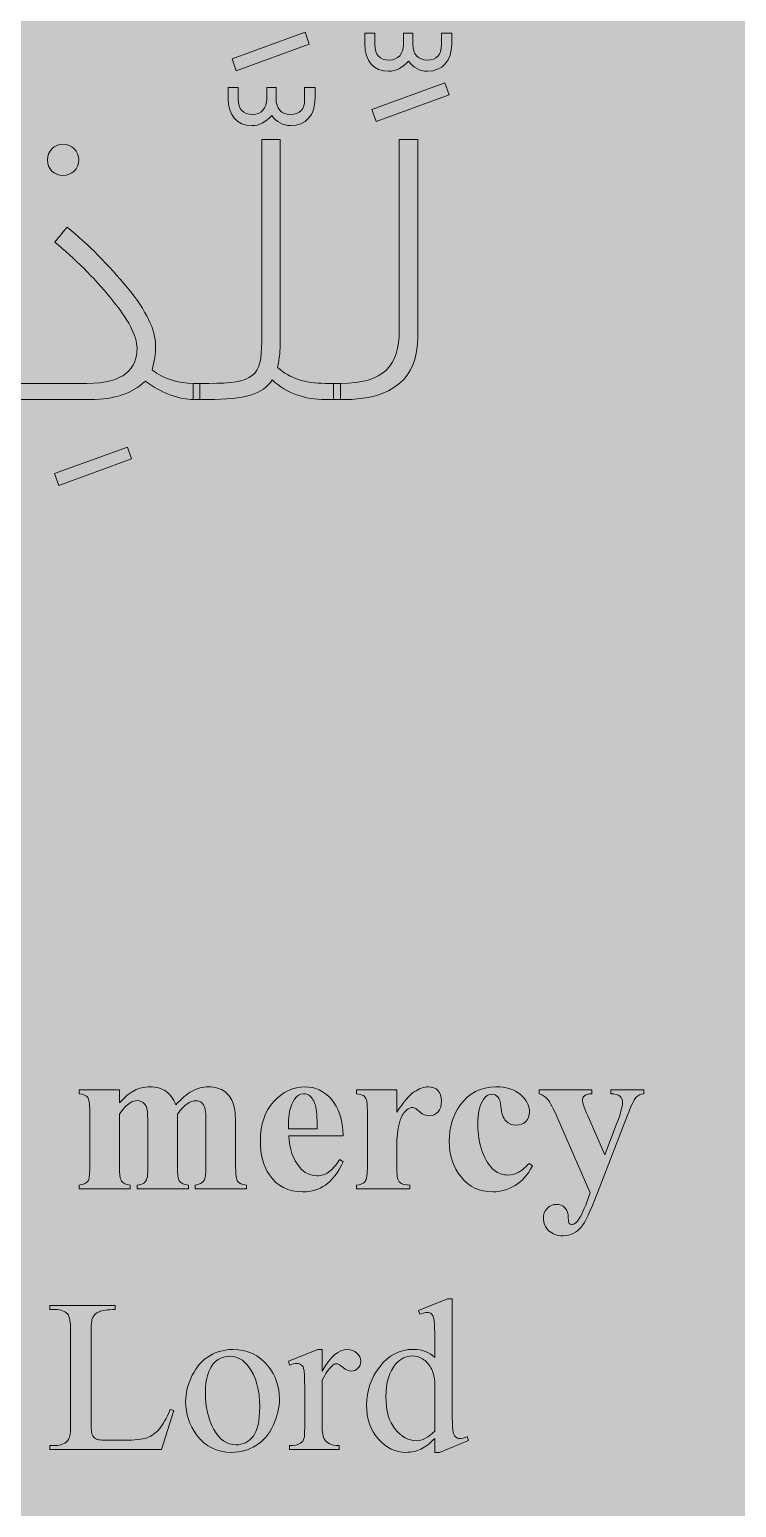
# Model space of a CAD drawing. Header units: inches. Extents: x -1481 to -429, y -1676 to -696.
# Drawn here: x -1347.56 to -1329.22, y -915.03 to -876.64 of the extents above; entities that cross this region are included whole.
import ezdxf

# ---------------------------------------------------------------- set-up
doc = ezdxf.new("R2010")
doc.units = ezdxf.units.IN
doc.header["$MEASUREMENT"] = 0
doc.layers.add('Layer 1', color=7, linetype='Continuous')

# ---------------------------------------------------------------- blocks, each defined once
blk = doc.blocks.new('block 413')
at = {"layer": 'Layer 1', "lineweight": 0}
for points in [[(-1340.412, -876.71), (-1340.302, -877.021), (-1342.196, -877.712), (-1342.306, -877.401), (-1340.412, -876.71)], [(-1336.784, -878.023), (-1336.674, -878.334), (-1338.568, -879.025), (-1338.678, -878.715), (-1336.784, -878.023)], [(-1345.022, -887.485), (-1344.912, -887.795), (-1346.806, -888.487), (-1346.916, -888.176), (-1345.022, -887.485)]]:
    blk.add_lwpolyline(points, dxfattribs=at)
for points, knots in [([(-1338.237, -877.722), (-1338.638, -877.722), (-1338.859, -877.462), (-1338.859, -877.011), (-1338.859, -877.011), (-1338.859, -876.73), (-1338.859, -876.73), (-1338.859, -876.73), (-1338.598, -876.73), (-1338.598, -876.73), (-1338.598, -876.73), (-1338.598, -877.031), (-1338.598, -877.031), (-1338.598, -877.301), (-1338.478, -877.432), (-1338.227, -877.432), (-1337.997, -877.432), (-1337.856, -877.271), (-1337.856, -877.031), (-1337.856, -877.031), (-1337.856, -876.73), (-1337.856, -876.73), (-1337.856, -876.73), (-1337.616, -876.73), (-1337.616, -876.73), (-1337.616, -876.73), (-1337.616, -877.031), (-1337.616, -877.031), (-1337.616, -877.271), (-1337.475, -877.432), (-1337.245, -877.432), (-1336.994, -877.432), (-1336.874, -877.301), (-1336.874, -877.031), (-1336.874, -877.031), (-1336.874, -876.73), (-1336.874, -876.73), (-1336.874, -876.73), (-1336.604, -876.73), (-1336.604, -876.73), (-1336.604, -876.73), (-1336.604, -877.011), (-1336.604, -877.011), (-1336.604, -877.452), (-1336.844, -877.722), (-1337.235, -877.722), (-1337.435, -877.722), (-1337.606, -877.622), (-1337.726, -877.462), (-1337.886, -877.632), (-1338.057, -877.722), (-1338.237, -877.722)], [0, 0, 0, 0, 1, 1, 1, 2, 2, 2, 3, 3, 3, 4, 4, 4, 5, 5, 5, 6, 6, 6, 7, 7, 7, 8, 8, 8, 9, 9, 9, 10, 10, 10, 11, 11, 11, 12, 12, 12, 13, 13, 13, 14, 14, 14, 15, 15, 15, 16, 16, 16, 17, 17, 17, 17]), ([(-1341.785, -879.136), (-1342.186, -879.136), (-1342.407, -878.875), (-1342.407, -878.424), (-1342.407, -878.424), (-1342.407, -878.143), (-1342.407, -878.143), (-1342.407, -878.143), (-1342.146, -878.143), (-1342.146, -878.143), (-1342.146, -878.143), (-1342.146, -878.444), (-1342.146, -878.444), (-1342.146, -878.715), (-1342.026, -878.845), (-1341.775, -878.845), (-1341.545, -878.845), (-1341.404, -878.684), (-1341.404, -878.444), (-1341.404, -878.444), (-1341.404, -878.143), (-1341.404, -878.143), (-1341.404, -878.143), (-1341.164, -878.143), (-1341.164, -878.143), (-1341.164, -878.143), (-1341.164, -878.444), (-1341.164, -878.444), (-1341.164, -878.684), (-1341.023, -878.845), (-1340.793, -878.845), (-1340.542, -878.845), (-1340.422, -878.715), (-1340.422, -878.444), (-1340.422, -878.444), (-1340.422, -878.143), (-1340.422, -878.143), (-1340.422, -878.143), (-1340.151, -878.143), (-1340.151, -878.143), (-1340.151, -878.143), (-1340.151, -878.424), (-1340.151, -878.424), (-1340.151, -878.865), (-1340.392, -879.136), (-1340.783, -879.136), (-1340.983, -879.136), (-1341.154, -879.035), (-1341.274, -878.875), (-1341.434, -879.045), (-1341.605, -879.136), (-1341.785, -879.136)], [0, 0, 0, 0, 1, 1, 1, 2, 2, 2, 3, 3, 3, 4, 4, 4, 5, 5, 5, 6, 6, 6, 7, 7, 7, 8, 8, 8, 9, 9, 9, 10, 10, 10, 11, 11, 11, 12, 12, 12, 13, 13, 13, 14, 14, 14, 15, 15, 15, 16, 16, 16, 17, 17, 17, 17]), ([(-1339.49, -885.831), (-1339.49, -885.831), (-1339.49, -886.252), (-1339.49, -886.252), (-1339.49, -886.252), (-1339.891, -886.252), (-1339.891, -886.252), (-1340.402, -886.252), (-1340.893, -886.091), (-1341.264, -885.741), (-1341.504, -886.112), (-1341.976, -886.252), (-1342.928, -886.252), (-1342.928, -886.252), (-1343.319, -886.252), (-1343.319, -886.252), (-1343.319, -886.252), (-1343.319, -885.831), (-1343.319, -885.831), (-1343.319, -885.831), (-1342.908, -885.831), (-1342.908, -885.831), (-1341.745, -885.831), (-1341.535, -885.65), (-1341.535, -884.748), (-1341.535, -884.748), (-1341.535, -879.496), (-1341.535, -879.496), (-1341.535, -879.496), (-1341.053, -879.496), (-1341.053, -879.496), (-1341.053, -879.496), (-1341.053, -884.738), (-1341.053, -884.738), (-1341.053, -884.959), (-1341.073, -885.189), (-1341.124, -885.42), (-1340.793, -885.701), (-1340.432, -885.831), (-1339.881, -885.831), (-1339.881, -885.831), (-1339.49, -885.831), (-1339.49, -885.831)], [0, 0, 0, 0, 1, 1, 1, 2, 2, 2, 3, 3, 3, 4, 4, 4, 5, 5, 5, 6, 6, 6, 7, 7, 7, 8, 8, 8, 9, 9, 9, 10, 10, 10, 11, 11, 11, 12, 12, 12, 13, 13, 13, 14, 14, 14, 14]), ([(-1339.67, -885.831), (-1339.67, -885.831), (-1339.49, -885.831), (-1339.49, -885.831), (-1338.357, -885.831), (-1337.967, -885.37), (-1337.967, -884.448), (-1337.967, -884.448), (-1337.967, -879.496), (-1337.967, -879.496), (-1337.967, -879.496), (-1337.485, -879.496), (-1337.485, -879.496), (-1337.485, -879.496), (-1337.485, -884.618), (-1337.485, -884.618), (-1337.485, -885.711), (-1338.137, -886.252), (-1339.44, -886.252), (-1339.44, -886.252), (-1339.67, -886.252), (-1339.67, -886.252), (-1339.67, -886.252), (-1339.67, -885.831), (-1339.67, -885.831)], [0, 0, 0, 0, 1, 1, 1, 2, 2, 2, 3, 3, 3, 4, 4, 4, 5, 5, 5, 6, 6, 6, 7, 7, 7, 8, 8, 8, 8]), ([(-1346.696, -879.617), (-1346.466, -879.617), (-1346.285, -879.797), (-1346.285, -880.028), (-1346.285, -880.258), (-1346.466, -880.429), (-1346.696, -880.429), (-1346.927, -880.429), (-1347.097, -880.258), (-1347.097, -880.028), (-1347.097, -879.797), (-1346.927, -879.617), (-1346.696, -879.617)], [0, 0, 0, 0, 1, 1, 1, 2, 2, 2, 3, 3, 3, 4, 4, 4, 4]), ([(-1343.298, -886.252), (-1343.649, -886.252), (-1344.18, -886.081), (-1344.551, -885.771), (-1344.902, -886.091), (-1345.373, -886.252), (-1345.964, -886.252), (-1345.964, -886.252), (-1348.099, -886.252), (-1348.099, -886.252), (-1348.099, -886.252), (-1348.099, -885.831), (-1348.099, -885.831), (-1348.099, -885.831), (-1346.065, -885.831), (-1346.065, -885.831), (-1345.112, -885.831), (-1344.772, -885.45), (-1344.772, -884.919), (-1344.772, -884.598), (-1345.002, -884.167), (-1345.453, -883.616), (-1345.904, -883.064), (-1346.395, -882.584), (-1346.907, -882.163), (-1346.856, -882.092), (-1346.746, -881.962), (-1346.586, -881.772), (-1346.034, -882.222), (-1345.513, -882.754), (-1345.022, -883.345), (-1344.531, -883.946), (-1344.29, -884.448), (-1344.29, -884.849), (-1344.29, -885.059), (-1344.321, -885.27), (-1344.381, -885.48), (-1344.08, -885.711), (-1343.719, -885.831), (-1343.298, -885.831), (-1343.298, -885.831), (-1343.138, -885.831), (-1343.138, -885.831), (-1343.138, -885.831), (-1343.138, -886.252), (-1343.138, -886.252), (-1343.138, -886.252), (-1343.298, -886.252), (-1343.298, -886.252)], [0, 0, 0, 0, 1, 1, 1, 2, 2, 2, 3, 3, 3, 4, 4, 4, 5, 5, 5, 6, 6, 6, 7, 7, 7, 8, 8, 8, 9, 9, 9, 10, 10, 10, 11, 11, 11, 12, 12, 12, 13, 13, 13, 14, 14, 14, 15, 15, 15, 16, 16, 16, 16])]:
    blk.add_open_spline(points, degree=3, knots=knots, dxfattribs=at)
blk = doc.blocks.new('block 425')
at = {"layer": 'Layer 1', "true_color": 0x8cc63e}
h = blk.add_hatch(color=73, dxfattribs=at)
h.dxf.hatch_style = 2
edge = h.paths.add_edge_path()
edge.add_spline(control_points=[(-1345.228, -904.182), (-1345.228, -904.182), (-1345.228, -904.52), (-1345.228, -904.52), (-1345.087, -904.367), (-1344.956, -904.259), (-1344.836, -904.197), (-1344.716, -904.136), (-1344.584, -904.105), (-1344.441, -904.105), (-1344.276, -904.105), (-1344.137, -904.144), (-1344.025, -904.22), (-1343.913, -904.298), (-1343.827, -904.415), (-1343.766, -904.573), (-1343.619, -904.408), (-1343.478, -904.289), (-1343.343, -904.215), (-1343.209, -904.142), (-1343.068, -904.105), (-1342.921, -904.105), (-1342.743, -904.105), (-1342.601, -904.146), (-1342.495, -904.227), (-1342.39, -904.309), (-1342.317, -904.413), (-1342.275, -904.538), (-1342.234, -904.664), (-1342.213, -904.865), (-1342.213, -905.14), (-1342.213, -905.14), (-1342.213, -906.195), (-1342.213, -906.195), (-1342.213, -906.393), (-1342.195, -906.516), (-1342.16, -906.564), (-1342.124, -906.611), (-1342.049, -906.643), (-1341.935, -906.657), (-1341.935, -906.657), (-1341.935, -906.756), (-1341.935, -906.756), (-1341.935, -906.756), (-1343.265, -906.756), (-1343.265, -906.756), (-1343.265, -906.756), (-1343.265, -906.657), (-1343.265, -906.657), (-1343.16, -906.648), (-1343.083, -906.608), (-1343.034, -906.536), (-1343.001, -906.487), (-1342.984, -906.373), (-1342.984, -906.195), (-1342.984, -906.195), (-1342.984, -905.088), (-1342.984, -905.088), (-1342.984, -904.858), (-1342.993, -904.712), (-1343.012, -904.65), (-1343.03, -904.588), (-1343.059, -904.541), (-1343.098, -904.511), (-1343.138, -904.481), (-1343.184, -904.466), (-1343.238, -904.466), (-1343.316, -904.466), (-1343.396, -904.495), (-1343.477, -904.552), (-1343.558, -904.61), (-1343.64, -904.697), (-1343.722, -904.813), (-1343.722, -904.813), (-1343.722, -906.195), (-1343.722, -906.195), (-1343.722, -906.38), (-1343.707, -906.497), (-1343.675, -906.544), (-1343.633, -906.612), (-1343.552, -906.65), (-1343.433, -906.657), (-1343.433, -906.657), (-1343.433, -906.756), (-1343.433, -906.756), (-1343.433, -906.756), (-1344.766, -906.756), (-1344.766, -906.756), (-1344.766, -906.756), (-1344.766, -906.657), (-1344.766, -906.657), (-1344.694, -906.654), (-1344.638, -906.636), (-1344.596, -906.603), (-1344.555, -906.571), (-1344.527, -906.533), (-1344.514, -906.488), (-1344.5, -906.443), (-1344.493, -906.345), (-1344.493, -906.195), (-1344.493, -906.195), (-1344.493, -905.088), (-1344.493, -905.088), (-1344.493, -904.855), (-1344.502, -904.709), (-1344.521, -904.65), (-1344.539, -904.591), (-1344.57, -904.545), (-1344.613, -904.513), (-1344.656, -904.48), (-1344.702, -904.463), (-1344.752, -904.463), (-1344.825, -904.463), (-1344.892, -904.482), (-1344.953, -904.52), (-1345.039, -904.578), (-1345.131, -904.675), (-1345.228, -904.813), (-1345.228, -904.813), (-1345.228, -906.195), (-1345.228, -906.195), (-1345.228, -906.376), (-1345.21, -906.496), (-1345.174, -906.554), (-1345.139, -906.612), (-1345.064, -906.646), (-1344.95, -906.657), (-1344.95, -906.657), (-1344.95, -906.756), (-1344.95, -906.756), (-1344.95, -906.756), (-1346.277, -906.756), (-1346.277, -906.756), (-1346.277, -906.756), (-1346.277, -906.657), (-1346.277, -906.657), (-1346.169, -906.646), (-1346.092, -906.611), (-1346.046, -906.553), (-1346.015, -906.512), (-1345.999, -906.393), (-1345.999, -906.195), (-1345.999, -906.195), (-1345.999, -904.741), (-1345.999, -904.741), (-1345.999, -904.546), (-1346.017, -904.425), (-1346.053, -904.378), (-1346.089, -904.33), (-1346.163, -904.299), (-1346.277, -904.284), (-1346.277, -904.284), (-1346.277, -904.182), (-1346.277, -904.182), (-1346.277, -904.182), (-1345.228, -904.182), (-1345.228, -904.182)], knot_values=[0, 0, 0, 0, 1, 1, 1, 2, 2, 2, 3, 3, 3, 4, 4, 4, 5, 5, 5, 6, 6, 6, 7, 7, 7, 8, 8, 8, 9, 9, 9, 10, 10, 10, 11, 11, 11, 12, 12, 12, 13, 13, 13, 14, 14, 14, 15, 15, 15, 16, 16, 16, 17, 17, 17, 18, 18, 18, 19, 19, 19, 20, 20, 20, 21, 21, 21, 22, 22, 22, 23, 23, 23, 24, 24, 24, 25, 25, 25, 26, 26, 26, 27, 27, 27, 28, 28, 28, 29, 29, 29, 30, 30, 30, 31, 31, 31, 32, 32, 32, 33, 33, 33, 34, 34, 34, 35, 35, 35, 36, 36, 36, 37, 37, 37, 38, 38, 38, 39, 39, 39, 40, 40, 40, 41, 41, 41, 42, 42, 42, 43, 43, 43, 44, 44, 44, 45, 45, 45, 46, 46, 46, 47, 47, 47, 48, 48, 48, 49, 49, 49, 50, 50, 50, 51, 51, 51, 52, 52, 52, 52], degree=3, periodic=1)
h = blk.add_hatch(color=73, dxfattribs=at)
h.dxf.hatch_style = 2
edge = h.paths.add_edge_path()
edge.add_spline(control_points=[(-1339.419, -905.377), (-1339.419, -905.377), (-1340.831, -905.377), (-1340.831, -905.377), (-1340.815, -905.718), (-1340.724, -905.988), (-1340.559, -906.187), (-1340.432, -906.339), (-1340.28, -906.415), (-1340.102, -906.415), (-1339.991, -906.415), (-1339.891, -906.384), (-1339.801, -906.323), (-1339.712, -906.261), (-1339.615, -906.151), (-1339.512, -905.991), (-1339.512, -905.991), (-1339.419, -906.051), (-1339.419, -906.051), (-1339.558, -906.336), (-1339.712, -906.538), (-1339.881, -906.656), (-1340.05, -906.774), (-1340.246, -906.834), (-1340.468, -906.834), (-1340.85, -906.834), (-1341.139, -906.687), (-1341.335, -906.393), (-1341.493, -906.156), (-1341.572, -905.862), (-1341.572, -905.512), (-1341.572, -905.082), (-1341.456, -904.741), (-1341.224, -904.486), (-1340.991, -904.232), (-1340.719, -904.105), (-1340.407, -904.105), (-1340.147, -904.105), (-1339.92, -904.212), (-1339.728, -904.426), (-1339.537, -904.64), (-1339.433, -904.957), (-1339.419, -905.377)], knot_values=[0, 0, 0, 0, 1, 1, 1, 2, 2, 2, 3, 3, 3, 4, 4, 4, 5, 5, 5, 6, 6, 6, 7, 7, 7, 8, 8, 8, 9, 9, 9, 10, 10, 10, 11, 11, 11, 12, 12, 12, 13, 13, 13, 14, 14, 14, 14], degree=3, periodic=1)
edge = h.paths.add_edge_path()
edge.add_spline(control_points=[(-1340.096, -905.193), (-1340.096, -904.897), (-1340.112, -904.694), (-1340.144, -904.584), (-1340.176, -904.474), (-1340.226, -904.39), (-1340.294, -904.333), (-1340.333, -904.3), (-1340.384, -904.284), (-1340.448, -904.284), (-1340.544, -904.284), (-1340.622, -904.331), (-1340.683, -904.424), (-1340.791, -904.588), (-1340.845, -904.812), (-1340.845, -905.096), (-1340.845, -905.096), (-1340.845, -905.193), (-1340.845, -905.193), (-1340.845, -905.193), (-1340.096, -905.193), (-1340.096, -905.193)], knot_values=[0, 0, 0, 0, 1, 1, 1, 2, 2, 2, 3, 3, 3, 4, 4, 4, 5, 5, 5, 6, 6, 6, 7, 7, 7, 7], degree=3, periodic=1)
h = blk.add_hatch(color=73, dxfattribs=at)
h.dxf.hatch_style = 2
edge = h.paths.add_edge_path()
edge.add_spline(control_points=[(-1338.028, -904.182), (-1338.028, -904.182), (-1338.028, -904.766), (-1338.028, -904.766), (-1337.857, -904.499), (-1337.708, -904.323), (-1337.579, -904.236), (-1337.451, -904.148), (-1337.327, -904.105), (-1337.208, -904.105), (-1337.105, -904.105), (-1337.023, -904.137), (-1336.961, -904.2), (-1336.9, -904.263), (-1336.869, -904.353), (-1336.869, -904.468), (-1336.869, -904.591), (-1336.899, -904.687), (-1336.958, -904.755), (-1337.018, -904.823), (-1337.09, -904.857), (-1337.175, -904.857), (-1337.272, -904.857), (-1337.356, -904.825), (-1337.428, -904.763), (-1337.499, -904.701), (-1337.542, -904.666), (-1337.555, -904.658), (-1337.573, -904.647), (-1337.594, -904.642), (-1337.618, -904.642), (-1337.671, -904.642), (-1337.722, -904.662), (-1337.769, -904.702), (-1337.845, -904.765), (-1337.901, -904.854), (-1337.94, -904.969), (-1337.999, -905.148), (-1338.028, -905.344), (-1338.028, -905.559), (-1338.028, -905.559), (-1338.028, -906.151), (-1338.028, -906.151), (-1338.028, -906.151), (-1338.025, -906.305), (-1338.025, -906.305), (-1338.025, -906.409), (-1338.019, -906.477), (-1338.006, -906.506), (-1337.984, -906.556), (-1337.951, -906.592), (-1337.908, -906.614), (-1337.865, -906.638), (-1337.792, -906.652), (-1337.689, -906.657), (-1337.689, -906.657), (-1337.689, -906.756), (-1337.689, -906.756), (-1337.689, -906.756), (-1339.08, -906.756), (-1339.08, -906.756), (-1339.08, -906.756), (-1339.08, -906.657), (-1339.08, -906.657), (-1338.968, -906.648), (-1338.892, -906.617), (-1338.853, -906.565), (-1338.813, -906.513), (-1338.794, -906.375), (-1338.794, -906.151), (-1338.794, -906.151), (-1338.794, -904.727), (-1338.794, -904.727), (-1338.794, -904.58), (-1338.801, -904.487), (-1338.816, -904.446), (-1338.834, -904.395), (-1338.861, -904.357), (-1338.895, -904.333), (-1338.93, -904.31), (-1338.992, -904.293), (-1339.08, -904.284), (-1339.08, -904.284), (-1339.08, -904.182), (-1339.08, -904.182), (-1339.08, -904.182), (-1338.028, -904.182), (-1338.028, -904.182)], knot_values=[0, 0, 0, 0, 1, 1, 1, 2, 2, 2, 3, 3, 3, 4, 4, 4, 5, 5, 5, 6, 6, 6, 7, 7, 7, 8, 8, 8, 9, 9, 9, 10, 10, 10, 11, 11, 11, 12, 12, 12, 13, 13, 13, 14, 14, 14, 15, 15, 15, 16, 16, 16, 17, 17, 17, 18, 18, 18, 19, 19, 19, 20, 20, 20, 21, 21, 21, 22, 22, 22, 23, 23, 23, 24, 24, 24, 25, 25, 25, 26, 26, 26, 27, 27, 27, 28, 28, 28, 29, 29, 29, 29], degree=3, periodic=1)
h = blk.add_hatch(color=73, dxfattribs=at)
h.dxf.hatch_style = 2
edge = h.paths.add_edge_path()
edge.add_spline(control_points=[(-1334.595, -906.093), (-1334.595, -906.093), (-1334.509, -906.159), (-1334.509, -906.159), (-1334.631, -906.386), (-1334.782, -906.556), (-1334.962, -906.667), (-1335.143, -906.778), (-1335.335, -906.834), (-1335.539, -906.834), (-1335.882, -906.834), (-1336.157, -906.704), (-1336.362, -906.445), (-1336.568, -906.187), (-1336.671, -905.875), (-1336.671, -905.512), (-1336.671, -905.161), (-1336.577, -904.853), (-1336.39, -904.587), (-1336.164, -904.266), (-1335.853, -904.105), (-1335.456, -904.105), (-1335.19, -904.105), (-1334.979, -904.172), (-1334.822, -904.306), (-1334.665, -904.44), (-1334.586, -904.589), (-1334.586, -904.755), (-1334.586, -904.859), (-1334.618, -904.943), (-1334.681, -905.005), (-1334.745, -905.068), (-1334.828, -905.099), (-1334.931, -905.099), (-1335.039, -905.099), (-1335.128, -905.063), (-1335.199, -904.991), (-1335.27, -904.92), (-1335.313, -904.792), (-1335.33, -904.609), (-1335.341, -904.493), (-1335.368, -904.412), (-1335.41, -904.367), (-1335.452, -904.321), (-1335.502, -904.298), (-1335.558, -904.298), (-1335.646, -904.298), (-1335.722, -904.344), (-1335.784, -904.438), (-1335.88, -904.579), (-1335.927, -904.796), (-1335.927, -905.088), (-1335.927, -905.33), (-1335.889, -905.562), (-1335.812, -905.783), (-1335.735, -906.004), (-1335.629, -906.169), (-1335.495, -906.277), (-1335.394, -906.356), (-1335.275, -906.396), (-1335.137, -906.396), (-1335.047, -906.396), (-1334.962, -906.375), (-1334.881, -906.332), (-1334.8, -906.29), (-1334.705, -906.21), (-1334.595, -906.093)], knot_values=[0, 0, 0, 0, 1, 1, 1, 2, 2, 2, 3, 3, 3, 4, 4, 4, 5, 5, 5, 6, 6, 6, 7, 7, 7, 8, 8, 8, 9, 9, 9, 10, 10, 10, 11, 11, 11, 12, 12, 12, 13, 13, 13, 14, 14, 14, 15, 15, 15, 16, 16, 16, 17, 17, 17, 18, 18, 18, 19, 19, 19, 20, 20, 20, 21, 21, 21, 22, 22, 22, 22], degree=3, periodic=1)
h = blk.add_hatch(color=73, dxfattribs=at)
h.dxf.hatch_style = 2
edge = h.paths.add_edge_path()
edge.add_spline(control_points=[(-1333.012, -906.861), (-1333.012, -906.861), (-1333.843, -904.953), (-1333.843, -904.953), (-1333.968, -904.665), (-1334.06, -904.488), (-1334.12, -904.422), (-1334.18, -904.355), (-1334.252, -904.31), (-1334.336, -904.284), (-1334.336, -904.284), (-1334.336, -904.182), (-1334.336, -904.182), (-1334.336, -904.182), (-1332.968, -904.182), (-1332.968, -904.182), (-1332.968, -904.182), (-1332.968, -904.284), (-1332.968, -904.284), (-1333.057, -904.288), (-1333.121, -904.305), (-1333.158, -904.336), (-1333.194, -904.368), (-1333.213, -904.405), (-1333.213, -904.449), (-1333.213, -904.519), (-1333.167, -904.657), (-1333.075, -904.862), (-1333.075, -904.862), (-1332.634, -905.87), (-1332.634, -905.87), (-1332.634, -905.87), (-1332.334, -905.091), (-1332.334, -905.091), (-1332.226, -904.813), (-1332.172, -904.621), (-1332.172, -904.513), (-1332.172, -904.444), (-1332.194, -904.39), (-1332.239, -904.35), (-1332.284, -904.31), (-1332.364, -904.288), (-1332.477, -904.284), (-1332.477, -904.284), (-1332.477, -904.182), (-1332.477, -904.182), (-1332.477, -904.182), (-1331.616, -904.182), (-1331.616, -904.182), (-1331.616, -904.182), (-1331.616, -904.284), (-1331.616, -904.284), (-1331.7, -904.293), (-1331.769, -904.326), (-1331.822, -904.382), (-1331.875, -904.437), (-1331.965, -904.628), (-1332.089, -904.953), (-1332.089, -904.953), (-1332.824, -906.861), (-1332.824, -906.861), (-1333.01, -907.338), (-1333.148, -907.632), (-1333.237, -907.742), (-1333.364, -907.896), (-1333.523, -907.973), (-1333.714, -907.973), (-1333.866, -907.973), (-1333.99, -907.93), (-1334.084, -907.843), (-1334.179, -907.755), (-1334.226, -907.65), (-1334.226, -907.527), (-1334.226, -907.421), (-1334.193, -907.333), (-1334.128, -907.263), (-1334.063, -907.193), (-1333.983, -907.158), (-1333.887, -907.158), (-1333.795, -907.158), (-1333.722, -907.188), (-1333.666, -907.247), (-1333.61, -907.305), (-1333.581, -907.396), (-1333.579, -907.519), (-1333.577, -907.589), (-1333.569, -907.634), (-1333.554, -907.654), (-1333.539, -907.674), (-1333.518, -907.684), (-1333.491, -907.684), (-1333.447, -907.684), (-1333.4, -907.658), (-1333.35, -907.605), (-1333.277, -907.527), (-1333.191, -907.351), (-1333.091, -907.076), (-1333.091, -907.076), (-1333.012, -906.861), (-1333.012, -906.861)], knot_values=[0, 0, 0, 0, 1, 1, 1, 2, 2, 2, 3, 3, 3, 4, 4, 4, 5, 5, 5, 6, 6, 6, 7, 7, 7, 8, 8, 8, 9, 9, 9, 10, 10, 10, 11, 11, 11, 12, 12, 12, 13, 13, 13, 14, 14, 14, 15, 15, 15, 16, 16, 16, 17, 17, 17, 18, 18, 18, 19, 19, 19, 20, 20, 20, 21, 21, 21, 22, 22, 22, 23, 23, 23, 24, 24, 24, 25, 25, 25, 26, 26, 26, 27, 27, 27, 28, 28, 28, 29, 29, 29, 30, 30, 30, 31, 31, 31, 32, 32, 32, 33, 33, 33, 33], degree=3, periodic=1)
h = blk.add_hatch(color=73, dxfattribs=at)
h.dxf.hatch_style = 2
edge = h.paths.add_edge_path()
edge.add_spline(control_points=[(-1343.912, -912.49), (-1343.912, -912.49), (-1343.821, -912.51), (-1343.821, -912.51), (-1343.821, -912.51), (-1344.141, -913.523), (-1344.141, -913.523), (-1344.141, -913.523), (-1347.032, -913.523), (-1347.032, -913.523), (-1347.032, -913.523), (-1347.032, -913.421), (-1347.032, -913.421), (-1347.032, -913.421), (-1346.891, -913.421), (-1346.891, -913.421), (-1346.733, -913.421), (-1346.621, -913.37), (-1346.553, -913.267), (-1346.514, -913.208), (-1346.495, -913.072), (-1346.495, -912.859), (-1346.495, -912.859), (-1346.495, -910.45), (-1346.495, -910.45), (-1346.495, -910.217), (-1346.52, -910.071), (-1346.572, -910.012), (-1346.643, -909.932), (-1346.75, -909.891), (-1346.891, -909.891), (-1346.891, -909.891), (-1347.032, -909.891), (-1347.032, -909.891), (-1347.032, -909.891), (-1347.032, -909.789), (-1347.032, -909.789), (-1347.032, -909.789), (-1345.341, -909.789), (-1345.341, -909.789), (-1345.341, -909.789), (-1345.341, -909.891), (-1345.341, -909.891), (-1345.539, -909.889), (-1345.678, -909.908), (-1345.758, -909.946), (-1345.838, -909.985), (-1345.893, -910.033), (-1345.922, -910.092), (-1345.951, -910.151), (-1345.966, -910.291), (-1345.966, -910.514), (-1345.966, -910.514), (-1345.966, -912.859), (-1345.966, -912.859), (-1345.966, -913.012), (-1345.951, -913.116), (-1345.922, -913.173), (-1345.9, -913.212), (-1345.866, -913.24), (-1345.82, -913.259), (-1345.774, -913.277), (-1345.631, -913.286), (-1345.391, -913.286), (-1345.391, -913.286), (-1345.118, -913.286), (-1345.118, -913.286), (-1344.832, -913.286), (-1344.631, -913.265), (-1344.515, -913.223), (-1344.4, -913.18), (-1344.294, -913.106), (-1344.198, -912.999), (-1344.103, -912.891), (-1344.008, -912.722), (-1343.912, -912.49)], knot_values=[0, 0, 0, 0, 1, 1, 1, 2, 2, 2, 3, 3, 3, 4, 4, 4, 5, 5, 5, 6, 6, 6, 7, 7, 7, 8, 8, 8, 9, 9, 9, 10, 10, 10, 11, 11, 11, 12, 12, 12, 13, 13, 13, 14, 14, 14, 15, 15, 15, 16, 16, 16, 17, 17, 17, 18, 18, 18, 19, 19, 19, 20, 20, 20, 21, 21, 21, 22, 22, 22, 23, 23, 23, 24, 24, 24, 25, 25, 25, 25], degree=3, periodic=1)
h = blk.add_hatch(color=73, dxfattribs=at)
h.dxf.hatch_style = 2
edge = h.paths.add_edge_path()
edge.add_spline(control_points=[(-1337.045, -913.239), (-1337.168, -913.368), (-1337.288, -913.46), (-1337.406, -913.516), (-1337.523, -913.572), (-1337.65, -913.6), (-1337.786, -913.6), (-1338.061, -913.6), (-1338.302, -913.485), (-1338.507, -913.255), (-1338.713, -913.024), (-1338.816, -912.728), (-1338.816, -912.366), (-1338.816, -912.005), (-1338.702, -911.674), (-1338.474, -911.374), (-1338.247, -911.074), (-1337.954, -910.924), (-1337.596, -910.924), (-1337.374, -910.924), (-1337.19, -910.995), (-1337.045, -911.136), (-1337.045, -911.136), (-1337.045, -910.67), (-1337.045, -910.67), (-1337.045, -910.382), (-1337.052, -910.205), (-1337.066, -910.139), (-1337.08, -910.073), (-1337.101, -910.028), (-1337.131, -910.004), (-1337.16, -909.98), (-1337.197, -909.968), (-1337.241, -909.968), (-1337.288, -909.968), (-1337.352, -909.983), (-1337.431, -910.012), (-1337.431, -910.012), (-1337.467, -909.916), (-1337.467, -909.916), (-1337.467, -909.916), (-1336.715, -909.608), (-1336.715, -909.608), (-1336.715, -909.608), (-1336.591, -909.608), (-1336.591, -909.608), (-1336.591, -909.608), (-1336.591, -912.523), (-1336.591, -912.523), (-1336.591, -912.819), (-1336.584, -912.999), (-1336.57, -913.064), (-1336.556, -913.13), (-1336.534, -913.175), (-1336.504, -913.201), (-1336.474, -913.227), (-1336.439, -913.239), (-1336.398, -913.239), (-1336.349, -913.239), (-1336.283, -913.224), (-1336.2, -913.192), (-1336.2, -913.192), (-1336.17, -913.289), (-1336.17, -913.289), (-1336.17, -913.289), (-1336.919, -913.6), (-1336.919, -913.6), (-1336.919, -913.6), (-1337.045, -913.6), (-1337.045, -913.6), (-1337.045, -913.6), (-1337.045, -913.239), (-1337.045, -913.239)], knot_values=[0, 0, 0, 0, 1, 1, 1, 2, 2, 2, 3, 3, 3, 4, 4, 4, 5, 5, 5, 6, 6, 6, 7, 7, 7, 8, 8, 8, 9, 9, 9, 10, 10, 10, 11, 11, 11, 12, 12, 12, 13, 13, 13, 14, 14, 14, 15, 15, 15, 16, 16, 16, 17, 17, 17, 18, 18, 18, 19, 19, 19, 20, 20, 20, 21, 21, 21, 22, 22, 22, 23, 23, 23, 24, 24, 24, 24], degree=3, periodic=1)
edge = h.paths.add_edge_path()
edge.add_spline(control_points=[(-1337.045, -913.046), (-1337.045, -913.046), (-1337.045, -911.747), (-1337.045, -911.747), (-1337.056, -911.622), (-1337.089, -911.509), (-1337.144, -911.406), (-1337.199, -911.303), (-1337.272, -911.225), (-1337.363, -911.173), (-1337.454, -911.121), (-1337.543, -911.094), (-1337.629, -911.094), (-1337.791, -911.094), (-1337.935, -911.167), (-1338.061, -911.312), (-1338.228, -911.503), (-1338.312, -911.782), (-1338.312, -912.149), (-1338.312, -912.52), (-1338.231, -912.804), (-1338.069, -913.001), (-1337.908, -913.198), (-1337.728, -913.297), (-1337.53, -913.297), (-1337.363, -913.297), (-1337.201, -913.214), (-1337.045, -913.046)], knot_values=[0, 0, 0, 0, 1, 1, 1, 2, 2, 2, 3, 3, 3, 4, 4, 4, 5, 5, 5, 6, 6, 6, 7, 7, 7, 8, 8, 8, 9, 9, 9, 9], degree=3, periodic=1)
h = blk.add_hatch(color=73, dxfattribs=at)
h.dxf.hatch_style = 2
edge = h.paths.add_edge_path()
edge.add_spline(control_points=[(-1342.29, -910.927), (-1341.909, -910.927), (-1341.602, -911.071), (-1341.371, -911.361), (-1341.174, -911.609), (-1341.076, -911.894), (-1341.076, -912.215), (-1341.076, -912.441), (-1341.13, -912.669), (-1341.239, -912.901), (-1341.347, -913.132), (-1341.496, -913.306), (-1341.686, -913.424), (-1341.876, -913.541), (-1342.088, -913.6), (-1342.321, -913.6), (-1342.701, -913.6), (-1343.003, -913.448), (-1343.227, -913.146), (-1343.416, -912.891), (-1343.51, -912.604), (-1343.51, -912.287), (-1343.51, -912.055), (-1343.453, -911.825), (-1343.338, -911.597), (-1343.223, -911.368), (-1343.072, -911.2), (-1342.885, -911.09), (-1342.698, -910.981), (-1342.5, -910.927), (-1342.29, -910.927)], knot_values=[0, 0, 0, 0, 1, 1, 1, 2, 2, 2, 3, 3, 3, 4, 4, 4, 5, 5, 5, 6, 6, 6, 7, 7, 7, 8, 8, 8, 9, 9, 9, 10, 10, 10, 10], degree=3, periodic=1)
edge = h.paths.add_edge_path()
edge.add_spline(control_points=[(-1342.376, -911.105), (-1342.473, -911.105), (-1342.571, -911.134), (-1342.669, -911.192), (-1342.767, -911.25), (-1342.847, -911.351), (-1342.907, -911.496), (-1342.968, -911.642), (-1342.998, -911.828), (-1342.998, -912.055), (-1342.998, -912.423), (-1342.925, -912.739), (-1342.779, -913.005), (-1342.633, -913.271), (-1342.441, -913.404), (-1342.202, -913.404), (-1342.024, -913.404), (-1341.877, -913.331), (-1341.762, -913.184), (-1341.646, -913.037), (-1341.588, -912.785), (-1341.588, -912.427), (-1341.588, -911.979), (-1341.685, -911.627), (-1341.877, -911.37), (-1342.008, -911.194), (-1342.174, -911.105), (-1342.376, -911.105)], knot_values=[0, 0, 0, 0, 1, 1, 1, 2, 2, 2, 3, 3, 3, 4, 4, 4, 5, 5, 5, 6, 6, 6, 7, 7, 7, 8, 8, 8, 9, 9, 9, 9], degree=3, periodic=1)
h = blk.add_hatch(color=73, dxfattribs=at)
h.dxf.hatch_style = 2
edge = h.paths.add_edge_path()
edge.add_spline(control_points=[(-1339.967, -910.927), (-1339.967, -910.927), (-1339.967, -911.494), (-1339.967, -911.494), (-1339.756, -911.115), (-1339.539, -910.927), (-1339.317, -910.927), (-1339.216, -910.927), (-1339.132, -910.957), (-1339.066, -911.019), (-1339, -911.08), (-1338.967, -911.151), (-1338.967, -911.232), (-1338.967, -911.304), (-1338.991, -911.364), (-1339.039, -911.414), (-1339.086, -911.463), (-1339.143, -911.488), (-1339.209, -911.488), (-1339.274, -911.488), (-1339.346, -911.457), (-1339.426, -911.393), (-1339.505, -911.33), (-1339.565, -911.298), (-1339.603, -911.298), (-1339.636, -911.298), (-1339.672, -911.317), (-1339.711, -911.353), (-1339.793, -911.429), (-1339.879, -911.552), (-1339.967, -911.725), (-1339.967, -911.725), (-1339.967, -912.934), (-1339.967, -912.934), (-1339.967, -913.073), (-1339.949, -913.179), (-1339.914, -913.25), (-1339.89, -913.3), (-1339.848, -913.341), (-1339.788, -913.374), (-1339.727, -913.407), (-1339.64, -913.424), (-1339.526, -913.424), (-1339.526, -913.424), (-1339.526, -913.523), (-1339.526, -913.523), (-1339.526, -913.523), (-1340.817, -913.523), (-1340.817, -913.523), (-1340.817, -913.523), (-1340.817, -913.424), (-1340.817, -913.424), (-1340.689, -913.424), (-1340.593, -913.404), (-1340.531, -913.363), (-1340.485, -913.334), (-1340.453, -913.287), (-1340.435, -913.223), (-1340.426, -913.191), (-1340.421, -913.103), (-1340.421, -912.956), (-1340.421, -912.956), (-1340.421, -911.978), (-1340.421, -911.978), (-1340.421, -911.685), (-1340.427, -911.51), (-1340.439, -911.454), (-1340.451, -911.398), (-1340.473, -911.357), (-1340.505, -911.331), (-1340.537, -911.306), (-1340.577, -911.293), (-1340.625, -911.293), (-1340.682, -911.293), (-1340.746, -911.306), (-1340.817, -911.334), (-1340.817, -911.334), (-1340.845, -911.235), (-1340.845, -911.235), (-1340.845, -911.235), (-1340.082, -910.927), (-1340.082, -910.927), (-1340.082, -910.927), (-1339.967, -910.927), (-1339.967, -910.927)], knot_values=[0, 0, 0, 0, 1, 1, 1, 2, 2, 2, 3, 3, 3, 4, 4, 4, 5, 5, 5, 6, 6, 6, 7, 7, 7, 8, 8, 8, 9, 9, 9, 10, 10, 10, 11, 11, 11, 12, 12, 12, 13, 13, 13, 14, 14, 14, 15, 15, 15, 16, 16, 16, 17, 17, 17, 18, 18, 18, 19, 19, 19, 20, 20, 20, 21, 21, 21, 22, 22, 22, 23, 23, 23, 24, 24, 24, 25, 25, 25, 26, 26, 26, 27, 27, 27, 28, 28, 28, 28], degree=3, periodic=1)
at = {"layer": 'Layer 1', "lineweight": 0}
for points, knots in [([(-1345.228, -904.182), (-1345.228, -904.182), (-1345.228, -904.52), (-1345.228, -904.52), (-1345.087, -904.367), (-1344.956, -904.259), (-1344.836, -904.197), (-1344.716, -904.136), (-1344.584, -904.105), (-1344.441, -904.105), (-1344.276, -904.105), (-1344.137, -904.144), (-1344.025, -904.22), (-1343.913, -904.298), (-1343.827, -904.415), (-1343.766, -904.573), (-1343.619, -904.408), (-1343.478, -904.289), (-1343.343, -904.215), (-1343.209, -904.142), (-1343.068, -904.105), (-1342.921, -904.105), (-1342.743, -904.105), (-1342.601, -904.146), (-1342.495, -904.227), (-1342.39, -904.309), (-1342.317, -904.413), (-1342.275, -904.538), (-1342.234, -904.664), (-1342.213, -904.865), (-1342.213, -905.14), (-1342.213, -905.14), (-1342.213, -906.195), (-1342.213, -906.195), (-1342.213, -906.393), (-1342.195, -906.516), (-1342.16, -906.564), (-1342.124, -906.611), (-1342.049, -906.643), (-1341.935, -906.657), (-1341.935, -906.657), (-1341.935, -906.756), (-1341.935, -906.756), (-1341.935, -906.756), (-1343.265, -906.756), (-1343.265, -906.756), (-1343.265, -906.756), (-1343.265, -906.657), (-1343.265, -906.657), (-1343.16, -906.648), (-1343.083, -906.608), (-1343.034, -906.536), (-1343.001, -906.487), (-1342.984, -906.373), (-1342.984, -906.195), (-1342.984, -906.195), (-1342.984, -905.088), (-1342.984, -905.088), (-1342.984, -904.858), (-1342.993, -904.712), (-1343.012, -904.65), (-1343.03, -904.588), (-1343.059, -904.541), (-1343.098, -904.511), (-1343.138, -904.481), (-1343.184, -904.466), (-1343.238, -904.466), (-1343.316, -904.466), (-1343.396, -904.495), (-1343.477, -904.552), (-1343.558, -904.61), (-1343.64, -904.697), (-1343.722, -904.813), (-1343.722, -904.813), (-1343.722, -906.195), (-1343.722, -906.195), (-1343.722, -906.38), (-1343.707, -906.497), (-1343.675, -906.544), (-1343.633, -906.612), (-1343.552, -906.65), (-1343.433, -906.657), (-1343.433, -906.657), (-1343.433, -906.756), (-1343.433, -906.756), (-1343.433, -906.756), (-1344.766, -906.756), (-1344.766, -906.756), (-1344.766, -906.756), (-1344.766, -906.657), (-1344.766, -906.657), (-1344.694, -906.654), (-1344.638, -906.636), (-1344.596, -906.603), (-1344.555, -906.571), (-1344.527, -906.533), (-1344.514, -906.488), (-1344.5, -906.443), (-1344.493, -906.345), (-1344.493, -906.195), (-1344.493, -906.195), (-1344.493, -905.088), (-1344.493, -905.088), (-1344.493, -904.855), (-1344.502, -904.709), (-1344.521, -904.65), (-1344.539, -904.591), (-1344.57, -904.545), (-1344.613, -904.513), (-1344.656, -904.48), (-1344.702, -904.463), (-1344.752, -904.463), (-1344.825, -904.463), (-1344.892, -904.482), (-1344.953, -904.52), (-1345.039, -904.578), (-1345.131, -904.675), (-1345.228, -904.813), (-1345.228, -904.813), (-1345.228, -906.195), (-1345.228, -906.195), (-1345.228, -906.376), (-1345.21, -906.496), (-1345.174, -906.554), (-1345.139, -906.612), (-1345.064, -906.646), (-1344.95, -906.657), (-1344.95, -906.657), (-1344.95, -906.756), (-1344.95, -906.756), (-1344.95, -906.756), (-1346.277, -906.756), (-1346.277, -906.756), (-1346.277, -906.756), (-1346.277, -906.657), (-1346.277, -906.657), (-1346.169, -906.646), (-1346.092, -906.611), (-1346.046, -906.553), (-1346.015, -906.512), (-1345.999, -906.393), (-1345.999, -906.195), (-1345.999, -906.195), (-1345.999, -904.741), (-1345.999, -904.741), (-1345.999, -904.546), (-1346.017, -904.425), (-1346.053, -904.378), (-1346.089, -904.33), (-1346.163, -904.299), (-1346.277, -904.284), (-1346.277, -904.284), (-1346.277, -904.182), (-1346.277, -904.182), (-1346.277, -904.182), (-1345.228, -904.182), (-1345.228, -904.182)], [0, 0, 0, 0, 1, 1, 1, 2, 2, 2, 3, 3, 3, 4, 4, 4, 5, 5, 5, 6, 6, 6, 7, 7, 7, 8, 8, 8, 9, 9, 9, 10, 10, 10, 11, 11, 11, 12, 12, 12, 13, 13, 13, 14, 14, 14, 15, 15, 15, 16, 16, 16, 17, 17, 17, 18, 18, 18, 19, 19, 19, 20, 20, 20, 21, 21, 21, 22, 22, 22, 23, 23, 23, 24, 24, 24, 25, 25, 25, 26, 26, 26, 27, 27, 27, 28, 28, 28, 29, 29, 29, 30, 30, 30, 31, 31, 31, 32, 32, 32, 33, 33, 33, 34, 34, 34, 35, 35, 35, 36, 36, 36, 37, 37, 37, 38, 38, 38, 39, 39, 39, 40, 40, 40, 41, 41, 41, 42, 42, 42, 43, 43, 43, 44, 44, 44, 45, 45, 45, 46, 46, 46, 47, 47, 47, 48, 48, 48, 49, 49, 49, 50, 50, 50, 51, 51, 51, 52, 52, 52, 52]), ([(-1339.419, -905.377), (-1339.419, -905.377), (-1340.831, -905.377), (-1340.831, -905.377), (-1340.815, -905.718), (-1340.724, -905.988), (-1340.559, -906.187), (-1340.432, -906.339), (-1340.28, -906.415), (-1340.102, -906.415), (-1339.991, -906.415), (-1339.891, -906.384), (-1339.801, -906.323), (-1339.712, -906.261), (-1339.615, -906.151), (-1339.512, -905.991), (-1339.512, -905.991), (-1339.419, -906.051), (-1339.419, -906.051), (-1339.558, -906.336), (-1339.712, -906.538), (-1339.881, -906.656), (-1340.05, -906.774), (-1340.246, -906.834), (-1340.468, -906.834), (-1340.85, -906.834), (-1341.139, -906.687), (-1341.335, -906.393), (-1341.493, -906.156), (-1341.572, -905.862), (-1341.572, -905.512), (-1341.572, -905.082), (-1341.456, -904.741), (-1341.224, -904.486), (-1340.991, -904.232), (-1340.719, -904.105), (-1340.407, -904.105), (-1340.147, -904.105), (-1339.92, -904.212), (-1339.728, -904.426), (-1339.537, -904.64), (-1339.433, -904.957), (-1339.419, -905.377)], [0, 0, 0, 0, 1, 1, 1, 2, 2, 2, 3, 3, 3, 4, 4, 4, 5, 5, 5, 6, 6, 6, 7, 7, 7, 8, 8, 8, 9, 9, 9, 10, 10, 10, 11, 11, 11, 12, 12, 12, 13, 13, 13, 14, 14, 14, 14]), ([(-1338.028, -904.182), (-1338.028, -904.182), (-1338.028, -904.766), (-1338.028, -904.766), (-1337.857, -904.499), (-1337.708, -904.323), (-1337.579, -904.236), (-1337.451, -904.148), (-1337.327, -904.105), (-1337.208, -904.105), (-1337.105, -904.105), (-1337.023, -904.137), (-1336.961, -904.2), (-1336.9, -904.263), (-1336.869, -904.353), (-1336.869, -904.468), (-1336.869, -904.591), (-1336.899, -904.687), (-1336.958, -904.755), (-1337.018, -904.823), (-1337.09, -904.857), (-1337.175, -904.857), (-1337.272, -904.857), (-1337.356, -904.825), (-1337.428, -904.763), (-1337.499, -904.701), (-1337.542, -904.666), (-1337.555, -904.658), (-1337.573, -904.647), (-1337.594, -904.642), (-1337.618, -904.642), (-1337.671, -904.642), (-1337.722, -904.662), (-1337.769, -904.702), (-1337.845, -904.765), (-1337.901, -904.854), (-1337.94, -904.969), (-1337.999, -905.148), (-1338.028, -905.344), (-1338.028, -905.559), (-1338.028, -905.559), (-1338.028, -906.151), (-1338.028, -906.151), (-1338.028, -906.151), (-1338.025, -906.305), (-1338.025, -906.305), (-1338.025, -906.409), (-1338.019, -906.477), (-1338.006, -906.506), (-1337.984, -906.556), (-1337.951, -906.592), (-1337.908, -906.614), (-1337.865, -906.638), (-1337.792, -906.652), (-1337.689, -906.657), (-1337.689, -906.657), (-1337.689, -906.756), (-1337.689, -906.756), (-1337.689, -906.756), (-1339.08, -906.756), (-1339.08, -906.756), (-1339.08, -906.756), (-1339.08, -906.657), (-1339.08, -906.657), (-1338.968, -906.648), (-1338.892, -906.617), (-1338.853, -906.565), (-1338.813, -906.513), (-1338.794, -906.375), (-1338.794, -906.151), (-1338.794, -906.151), (-1338.794, -904.727), (-1338.794, -904.727), (-1338.794, -904.58), (-1338.801, -904.487), (-1338.816, -904.446), (-1338.834, -904.395), (-1338.861, -904.357), (-1338.895, -904.333), (-1338.93, -904.31), (-1338.992, -904.293), (-1339.08, -904.284), (-1339.08, -904.284), (-1339.08, -904.182), (-1339.08, -904.182), (-1339.08, -904.182), (-1338.028, -904.182), (-1338.028, -904.182)], [0, 0, 0, 0, 1, 1, 1, 2, 2, 2, 3, 3, 3, 4, 4, 4, 5, 5, 5, 6, 6, 6, 7, 7, 7, 8, 8, 8, 9, 9, 9, 10, 10, 10, 11, 11, 11, 12, 12, 12, 13, 13, 13, 14, 14, 14, 15, 15, 15, 16, 16, 16, 17, 17, 17, 18, 18, 18, 19, 19, 19, 20, 20, 20, 21, 21, 21, 22, 22, 22, 23, 23, 23, 24, 24, 24, 25, 25, 25, 26, 26, 26, 27, 27, 27, 28, 28, 28, 29, 29, 29, 29]), ([(-1334.595, -906.093), (-1334.595, -906.093), (-1334.509, -906.159), (-1334.509, -906.159), (-1334.631, -906.386), (-1334.782, -906.556), (-1334.962, -906.667), (-1335.143, -906.778), (-1335.335, -906.834), (-1335.539, -906.834), (-1335.882, -906.834), (-1336.157, -906.704), (-1336.362, -906.445), (-1336.568, -906.187), (-1336.671, -905.875), (-1336.671, -905.512), (-1336.671, -905.161), (-1336.577, -904.853), (-1336.39, -904.587), (-1336.164, -904.266), (-1335.853, -904.105), (-1335.456, -904.105), (-1335.19, -904.105), (-1334.979, -904.172), (-1334.822, -904.306), (-1334.665, -904.44), (-1334.586, -904.589), (-1334.586, -904.755), (-1334.586, -904.859), (-1334.618, -904.943), (-1334.681, -905.005), (-1334.745, -905.068), (-1334.828, -905.099), (-1334.931, -905.099), (-1335.039, -905.099), (-1335.128, -905.063), (-1335.199, -904.991), (-1335.27, -904.92), (-1335.313, -904.792), (-1335.33, -904.609), (-1335.341, -904.493), (-1335.368, -904.412), (-1335.41, -904.367), (-1335.452, -904.321), (-1335.502, -904.298), (-1335.558, -904.298), (-1335.646, -904.298), (-1335.722, -904.344), (-1335.784, -904.438), (-1335.88, -904.579), (-1335.927, -904.796), (-1335.927, -905.088), (-1335.927, -905.33), (-1335.889, -905.562), (-1335.812, -905.783), (-1335.735, -906.004), (-1335.629, -906.169), (-1335.495, -906.277), (-1335.394, -906.356), (-1335.275, -906.396), (-1335.137, -906.396), (-1335.047, -906.396), (-1334.962, -906.375), (-1334.881, -906.332), (-1334.8, -906.29), (-1334.705, -906.21), (-1334.595, -906.093)], [0, 0, 0, 0, 1, 1, 1, 2, 2, 2, 3, 3, 3, 4, 4, 4, 5, 5, 5, 6, 6, 6, 7, 7, 7, 8, 8, 8, 9, 9, 9, 10, 10, 10, 11, 11, 11, 12, 12, 12, 13, 13, 13, 14, 14, 14, 15, 15, 15, 16, 16, 16, 17, 17, 17, 18, 18, 18, 19, 19, 19, 20, 20, 20, 21, 21, 21, 22, 22, 22, 22]), ([(-1340.096, -905.193), (-1340.096, -904.897), (-1340.112, -904.694), (-1340.144, -904.584), (-1340.176, -904.474), (-1340.226, -904.39), (-1340.294, -904.333), (-1340.333, -904.3), (-1340.384, -904.284), (-1340.448, -904.284), (-1340.544, -904.284), (-1340.622, -904.331), (-1340.683, -904.424), (-1340.791, -904.588), (-1340.845, -904.812), (-1340.845, -905.096), (-1340.845, -905.096), (-1340.845, -905.193), (-1340.845, -905.193), (-1340.845, -905.193), (-1340.096, -905.193), (-1340.096, -905.193)], [0, 0, 0, 0, 1, 1, 1, 2, 2, 2, 3, 3, 3, 4, 4, 4, 5, 5, 5, 6, 6, 6, 7, 7, 7, 7]), ([(-1333.012, -906.861), (-1333.012, -906.861), (-1333.843, -904.953), (-1333.843, -904.953), (-1333.968, -904.665), (-1334.06, -904.488), (-1334.12, -904.422), (-1334.18, -904.355), (-1334.252, -904.31), (-1334.336, -904.284), (-1334.336, -904.284), (-1334.336, -904.182), (-1334.336, -904.182), (-1334.336, -904.182), (-1332.968, -904.182), (-1332.968, -904.182), (-1332.968, -904.182), (-1332.968, -904.284), (-1332.968, -904.284), (-1333.057, -904.288), (-1333.121, -904.305), (-1333.158, -904.336), (-1333.194, -904.368), (-1333.213, -904.405), (-1333.213, -904.449), (-1333.213, -904.519), (-1333.167, -904.657), (-1333.075, -904.862), (-1333.075, -904.862), (-1332.634, -905.87), (-1332.634, -905.87), (-1332.634, -905.87), (-1332.334, -905.091), (-1332.334, -905.091), (-1332.226, -904.813), (-1332.172, -904.621), (-1332.172, -904.513), (-1332.172, -904.444), (-1332.194, -904.39), (-1332.239, -904.35), (-1332.284, -904.31), (-1332.364, -904.288), (-1332.477, -904.284), (-1332.477, -904.284), (-1332.477, -904.182), (-1332.477, -904.182), (-1332.477, -904.182), (-1331.616, -904.182), (-1331.616, -904.182), (-1331.616, -904.182), (-1331.616, -904.284), (-1331.616, -904.284), (-1331.7, -904.293), (-1331.769, -904.326), (-1331.822, -904.382), (-1331.875, -904.437), (-1331.965, -904.628), (-1332.089, -904.953), (-1332.089, -904.953), (-1332.824, -906.861), (-1332.824, -906.861), (-1333.01, -907.338), (-1333.148, -907.632), (-1333.237, -907.742), (-1333.364, -907.896), (-1333.523, -907.973), (-1333.714, -907.973), (-1333.866, -907.973), (-1333.99, -907.93), (-1334.084, -907.843), (-1334.179, -907.755), (-1334.226, -907.65), (-1334.226, -907.527), (-1334.226, -907.421), (-1334.193, -907.333), (-1334.128, -907.263), (-1334.063, -907.193), (-1333.983, -907.158), (-1333.887, -907.158), (-1333.795, -907.158), (-1333.722, -907.188), (-1333.666, -907.247), (-1333.61, -907.305), (-1333.581, -907.396), (-1333.579, -907.519), (-1333.577, -907.589), (-1333.569, -907.634), (-1333.554, -907.654), (-1333.539, -907.674), (-1333.518, -907.684), (-1333.491, -907.684), (-1333.447, -907.684), (-1333.4, -907.658), (-1333.35, -907.605), (-1333.277, -907.527), (-1333.191, -907.351), (-1333.091, -907.076), (-1333.091, -907.076), (-1333.012, -906.861), (-1333.012, -906.861)], [0, 0, 0, 0, 1, 1, 1, 2, 2, 2, 3, 3, 3, 4, 4, 4, 5, 5, 5, 6, 6, 6, 7, 7, 7, 8, 8, 8, 9, 9, 9, 10, 10, 10, 11, 11, 11, 12, 12, 12, 13, 13, 13, 14, 14, 14, 15, 15, 15, 16, 16, 16, 17, 17, 17, 18, 18, 18, 19, 19, 19, 20, 20, 20, 21, 21, 21, 22, 22, 22, 23, 23, 23, 24, 24, 24, 25, 25, 25, 26, 26, 26, 27, 27, 27, 28, 28, 28, 29, 29, 29, 30, 30, 30, 31, 31, 31, 32, 32, 32, 33, 33, 33, 33]), ([(-1343.912, -912.49), (-1343.912, -912.49), (-1343.821, -912.51), (-1343.821, -912.51), (-1343.821, -912.51), (-1344.141, -913.523), (-1344.141, -913.523), (-1344.141, -913.523), (-1347.032, -913.523), (-1347.032, -913.523), (-1347.032, -913.523), (-1347.032, -913.421), (-1347.032, -913.421), (-1347.032, -913.421), (-1346.891, -913.421), (-1346.891, -913.421), (-1346.733, -913.421), (-1346.621, -913.37), (-1346.553, -913.267), (-1346.514, -913.208), (-1346.495, -913.072), (-1346.495, -912.859), (-1346.495, -912.859), (-1346.495, -910.45), (-1346.495, -910.45), (-1346.495, -910.217), (-1346.52, -910.071), (-1346.572, -910.012), (-1346.643, -909.932), (-1346.75, -909.891), (-1346.891, -909.891), (-1346.891, -909.891), (-1347.032, -909.891), (-1347.032, -909.891), (-1347.032, -909.891), (-1347.032, -909.789), (-1347.032, -909.789), (-1347.032, -909.789), (-1345.341, -909.789), (-1345.341, -909.789), (-1345.341, -909.789), (-1345.341, -909.891), (-1345.341, -909.891), (-1345.539, -909.889), (-1345.678, -909.908), (-1345.758, -909.946), (-1345.838, -909.985), (-1345.893, -910.033), (-1345.922, -910.092), (-1345.951, -910.151), (-1345.966, -910.291), (-1345.966, -910.514), (-1345.966, -910.514), (-1345.966, -912.859), (-1345.966, -912.859), (-1345.966, -913.012), (-1345.951, -913.116), (-1345.922, -913.173), (-1345.9, -913.212), (-1345.866, -913.24), (-1345.82, -913.259), (-1345.774, -913.277), (-1345.631, -913.286), (-1345.391, -913.286), (-1345.391, -913.286), (-1345.118, -913.286), (-1345.118, -913.286), (-1344.832, -913.286), (-1344.631, -913.265), (-1344.515, -913.223), (-1344.4, -913.18), (-1344.294, -913.106), (-1344.198, -912.999), (-1344.103, -912.891), (-1344.008, -912.722), (-1343.912, -912.49)], [0, 0, 0, 0, 1, 1, 1, 2, 2, 2, 3, 3, 3, 4, 4, 4, 5, 5, 5, 6, 6, 6, 7, 7, 7, 8, 8, 8, 9, 9, 9, 10, 10, 10, 11, 11, 11, 12, 12, 12, 13, 13, 13, 14, 14, 14, 15, 15, 15, 16, 16, 16, 17, 17, 17, 18, 18, 18, 19, 19, 19, 20, 20, 20, 21, 21, 21, 22, 22, 22, 23, 23, 23, 24, 24, 24, 25, 25, 25, 25]), ([(-1337.045, -913.239), (-1337.168, -913.368), (-1337.288, -913.46), (-1337.406, -913.516), (-1337.523, -913.572), (-1337.65, -913.6), (-1337.786, -913.6), (-1338.061, -913.6), (-1338.302, -913.485), (-1338.507, -913.255), (-1338.713, -913.024), (-1338.816, -912.728), (-1338.816, -912.366), (-1338.816, -912.005), (-1338.702, -911.674), (-1338.474, -911.374), (-1338.247, -911.074), (-1337.954, -910.924), (-1337.596, -910.924), (-1337.374, -910.924), (-1337.19, -910.995), (-1337.045, -911.136), (-1337.045, -911.136), (-1337.045, -910.67), (-1337.045, -910.67), (-1337.045, -910.382), (-1337.052, -910.205), (-1337.066, -910.139), (-1337.08, -910.073), (-1337.101, -910.028), (-1337.131, -910.004), (-1337.16, -909.98), (-1337.197, -909.968), (-1337.241, -909.968), (-1337.288, -909.968), (-1337.352, -909.983), (-1337.431, -910.012), (-1337.431, -910.012), (-1337.467, -909.916), (-1337.467, -909.916), (-1337.467, -909.916), (-1336.715, -909.608), (-1336.715, -909.608), (-1336.715, -909.608), (-1336.591, -909.608), (-1336.591, -909.608), (-1336.591, -909.608), (-1336.591, -912.523), (-1336.591, -912.523), (-1336.591, -912.819), (-1336.584, -912.999), (-1336.57, -913.064), (-1336.556, -913.13), (-1336.534, -913.175), (-1336.504, -913.201), (-1336.474, -913.227), (-1336.439, -913.239), (-1336.398, -913.239), (-1336.349, -913.239), (-1336.283, -913.224), (-1336.2, -913.192), (-1336.2, -913.192), (-1336.17, -913.289), (-1336.17, -913.289), (-1336.17, -913.289), (-1336.919, -913.6), (-1336.919, -913.6), (-1336.919, -913.6), (-1337.045, -913.6), (-1337.045, -913.6), (-1337.045, -913.6), (-1337.045, -913.239), (-1337.045, -913.239)], [0, 0, 0, 0, 1, 1, 1, 2, 2, 2, 3, 3, 3, 4, 4, 4, 5, 5, 5, 6, 6, 6, 7, 7, 7, 8, 8, 8, 9, 9, 9, 10, 10, 10, 11, 11, 11, 12, 12, 12, 13, 13, 13, 14, 14, 14, 15, 15, 15, 16, 16, 16, 17, 17, 17, 18, 18, 18, 19, 19, 19, 20, 20, 20, 21, 21, 21, 22, 22, 22, 23, 23, 23, 24, 24, 24, 24]), ([(-1342.29, -910.927), (-1341.909, -910.927), (-1341.602, -911.071), (-1341.371, -911.361), (-1341.174, -911.609), (-1341.076, -911.894), (-1341.076, -912.215), (-1341.076, -912.441), (-1341.13, -912.669), (-1341.239, -912.901), (-1341.347, -913.132), (-1341.496, -913.306), (-1341.686, -913.424), (-1341.876, -913.541), (-1342.088, -913.6), (-1342.321, -913.6), (-1342.701, -913.6), (-1343.003, -913.448), (-1343.227, -913.146), (-1343.416, -912.891), (-1343.51, -912.604), (-1343.51, -912.287), (-1343.51, -912.055), (-1343.453, -911.825), (-1343.338, -911.597), (-1343.223, -911.368), (-1343.072, -911.2), (-1342.885, -911.09), (-1342.698, -910.981), (-1342.5, -910.927), (-1342.29, -910.927)], [0, 0, 0, 0, 1, 1, 1, 2, 2, 2, 3, 3, 3, 4, 4, 4, 5, 5, 5, 6, 6, 6, 7, 7, 7, 8, 8, 8, 9, 9, 9, 10, 10, 10, 10]), ([(-1339.967, -910.927), (-1339.967, -910.927), (-1339.967, -911.494), (-1339.967, -911.494), (-1339.756, -911.115), (-1339.539, -910.927), (-1339.317, -910.927), (-1339.216, -910.927), (-1339.132, -910.957), (-1339.066, -911.019), (-1339, -911.08), (-1338.967, -911.151), (-1338.967, -911.232), (-1338.967, -911.304), (-1338.991, -911.364), (-1339.039, -911.414), (-1339.086, -911.463), (-1339.143, -911.488), (-1339.209, -911.488), (-1339.274, -911.488), (-1339.346, -911.457), (-1339.426, -911.393), (-1339.505, -911.33), (-1339.565, -911.298), (-1339.603, -911.298), (-1339.636, -911.298), (-1339.672, -911.317), (-1339.711, -911.353), (-1339.793, -911.429), (-1339.879, -911.552), (-1339.967, -911.725), (-1339.967, -911.725), (-1339.967, -912.934), (-1339.967, -912.934), (-1339.967, -913.073), (-1339.949, -913.179), (-1339.914, -913.25), (-1339.89, -913.3), (-1339.848, -913.341), (-1339.788, -913.374), (-1339.727, -913.407), (-1339.64, -913.424), (-1339.526, -913.424), (-1339.526, -913.424), (-1339.526, -913.523), (-1339.526, -913.523), (-1339.526, -913.523), (-1340.817, -913.523), (-1340.817, -913.523), (-1340.817, -913.523), (-1340.817, -913.424), (-1340.817, -913.424), (-1340.689, -913.424), (-1340.593, -913.404), (-1340.531, -913.363), (-1340.485, -913.334), (-1340.453, -913.287), (-1340.435, -913.223), (-1340.426, -913.191), (-1340.421, -913.103), (-1340.421, -912.956), (-1340.421, -912.956), (-1340.421, -911.978), (-1340.421, -911.978), (-1340.421, -911.685), (-1340.427, -911.51), (-1340.439, -911.454), (-1340.451, -911.398), (-1340.473, -911.357), (-1340.505, -911.331), (-1340.537, -911.306), (-1340.577, -911.293), (-1340.625, -911.293), (-1340.682, -911.293), (-1340.746, -911.306), (-1340.817, -911.334), (-1340.817, -911.334), (-1340.845, -911.235), (-1340.845, -911.235), (-1340.845, -911.235), (-1340.082, -910.927), (-1340.082, -910.927), (-1340.082, -910.927), (-1339.967, -910.927), (-1339.967, -910.927)], [0, 0, 0, 0, 1, 1, 1, 2, 2, 2, 3, 3, 3, 4, 4, 4, 5, 5, 5, 6, 6, 6, 7, 7, 7, 8, 8, 8, 9, 9, 9, 10, 10, 10, 11, 11, 11, 12, 12, 12, 13, 13, 13, 14, 14, 14, 15, 15, 15, 16, 16, 16, 17, 17, 17, 18, 18, 18, 19, 19, 19, 20, 20, 20, 21, 21, 21, 22, 22, 22, 23, 23, 23, 24, 24, 24, 25, 25, 25, 26, 26, 26, 27, 27, 27, 28, 28, 28, 28]), ([(-1342.376, -911.105), (-1342.473, -911.105), (-1342.571, -911.134), (-1342.669, -911.192), (-1342.767, -911.25), (-1342.847, -911.351), (-1342.907, -911.496), (-1342.968, -911.642), (-1342.998, -911.828), (-1342.998, -912.055), (-1342.998, -912.423), (-1342.925, -912.739), (-1342.779, -913.005), (-1342.633, -913.271), (-1342.441, -913.404), (-1342.202, -913.404), (-1342.024, -913.404), (-1341.877, -913.331), (-1341.762, -913.184), (-1341.646, -913.037), (-1341.588, -912.785), (-1341.588, -912.427), (-1341.588, -911.979), (-1341.685, -911.627), (-1341.877, -911.37), (-1342.008, -911.194), (-1342.174, -911.105), (-1342.376, -911.105)], [0, 0, 0, 0, 1, 1, 1, 2, 2, 2, 3, 3, 3, 4, 4, 4, 5, 5, 5, 6, 6, 6, 7, 7, 7, 8, 8, 8, 9, 9, 9, 9]), ([(-1337.045, -913.046), (-1337.045, -913.046), (-1337.045, -911.747), (-1337.045, -911.747), (-1337.056, -911.622), (-1337.089, -911.509), (-1337.144, -911.406), (-1337.199, -911.303), (-1337.272, -911.225), (-1337.363, -911.173), (-1337.454, -911.121), (-1337.543, -911.094), (-1337.629, -911.094), (-1337.791, -911.094), (-1337.935, -911.167), (-1338.061, -911.312), (-1338.228, -911.503), (-1338.312, -911.782), (-1338.312, -912.149), (-1338.312, -912.52), (-1338.231, -912.804), (-1338.069, -913.001), (-1337.908, -913.198), (-1337.728, -913.297), (-1337.53, -913.297), (-1337.363, -913.297), (-1337.201, -913.214), (-1337.045, -913.046)], [0, 0, 0, 0, 1, 1, 1, 2, 2, 2, 3, 3, 3, 4, 4, 4, 5, 5, 5, 6, 6, 6, 7, 7, 7, 8, 8, 8, 9, 9, 9, 9])]:
    blk.add_open_spline(points, degree=3, knots=knots, dxfattribs=at)
blk = doc.blocks.new('block 412')
at = {"layer": 'Layer 1'}
for name in ['block 413', 'block 425']:
    blk.add_blockref(name, (0, 0), dxfattribs=at)

msp = doc.modelspace()

# ---------------------------------------------------------------- hatches: boundary and pattern name
at = {"layer": 'Layer 1', "true_color": 0x006738}
h = msp.add_hatch(color=116, dxfattribs=at)
h.dxf.hatch_style = 2
h.paths.add_polyline_path([(-1241.324, -985.727), (-1481.324, -985.727), (-1481.324, -695.727), (-1241.324, -695.727)])

# ---------------------------------------------------------------- block references
at = {"layer": 'Layer 1'}
msp.add_blockref('block 412', (0, 0), dxfattribs=at)

doc.saveas('drawing.dxf')
